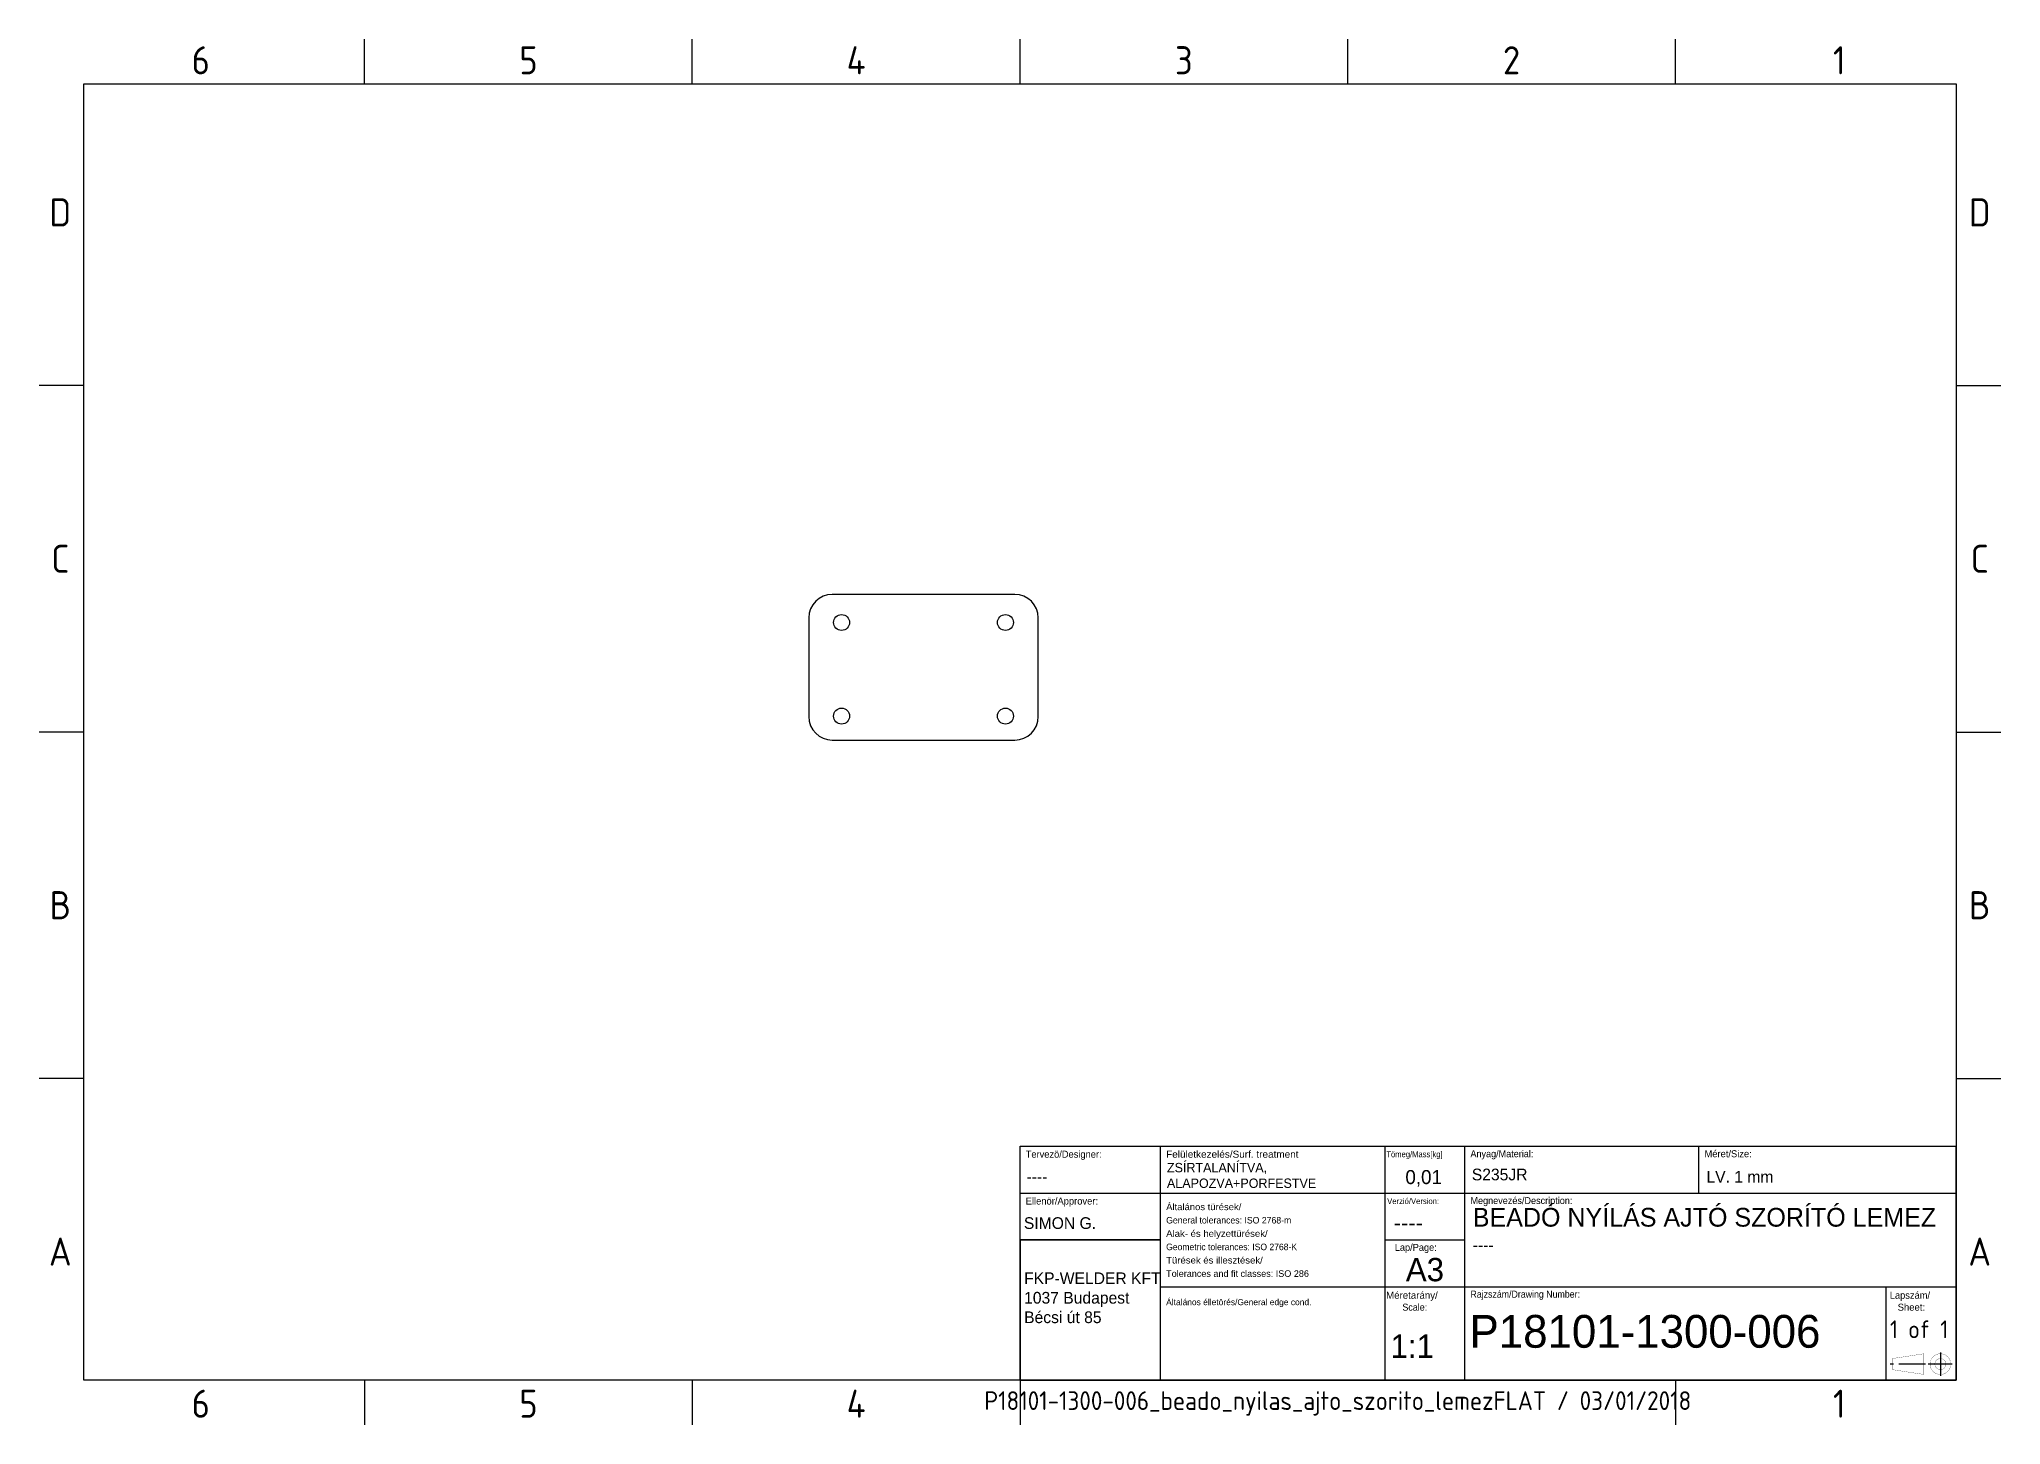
# Model space of a CAD drawing. Extents: x 0 to 420, y 0 to 296.
import ezdxf

# ---------------------------------------------------------------- set-up
doc = ezdxf.new("R2010")
doc.units = 0
doc.header["$LTSCALE"] = 12.7
doc.header["$MEASUREMENT"] = 0
doc.linetypes.add('CENTER', pattern=[0.72, 0.45, -0.09, 0.09, -0.09])
doc.layers.get('0').update_dxf_attribs({"linetype": 'CONTINUOUS'})
for name, color, linetype in [('ANNOTATION_TEXT', 7, 'CONTINUOUS'), ('BORDER_FRAME', 7, 'CONTINUOUS'), ('BORDER_ZONES', 7, 'CONTINUOUS'), ('TITLE_BLOCK', 7, 'CONTINUOUS'), ('VISIBLE', 7, 'CONTINUOUS')]:
    doc.layers.add(name, color=color, linetype=linetype)
doc.styles.add('ONSHAPE-STANDARD', font='ISOCP.SHX')
doc.styles.add('ONSHAPE-STANDARD-NOTESTYLE', font='ARIsoP1.shx', dxfattribs={"height": 2.5})

msp = doc.modelspace()

# ---------------------------------------------------------------- linework, layer by layer
at = {"color": 250, "linetype": 'CONTINUOUS'}
for p, q in [((210, 10), (210, 60)), ((210, 60), (410, 60)), ((240, 10), (240, 60)), ((288, 10), (288, 60)), ((305, 10), (305, 60)), ((355, 50), (355, 60)), ((410, 10), (410, 60)), ((210, 50), (410, 50)), ((210, 40), (240, 40)), ((240, 40), (210, 40)), ((210, 40), (210, 10)), ((240, 10), (240, 40)), ((288, 40), (305, 40)), ((240, 30), (410, 30)), ((395, 10), (395, 30)), ((210, 10), (410, 10)), ((210, 10), (240, 10))]:
    msp.add_line(p, q, dxfattribs=at)
at = {"color": 250, "linetype": 'CENTER'}
for p, q in [((403.44, 13.46), (395.84, 13.46)), ((409.1, 13.46), (403.97, 13.46)), ((406.6, 15.96), (406.6, 10.96))]:
    msp.add_line(p, q, dxfattribs=at)
at = {"color": 7, "linetype": 'CONTINUOUS', "const_width": 0.0488, "flags": 128}
for points in [[(403.08, 15.67), (396.31, 14.64)], [(396.31, 14.64), (396.31, 12.28)], [(403.08, 11.25), (403.08, 15.67)], [(396.31, 12.28), (403.08, 11.25)]]:
    msp.add_lwpolyline(points, dxfattribs=at)
at = {"color": 7, "linetype": 'CONTINUOUS', "const_width": 0.0488}
for points in [[(408.81, 13.46, 0.414214), (406.6, 15.67, 2.414214), (408.81, 13.46)], [(407.78, 13.46, 0.414214), (406.6, 14.64, 2.414214), (407.78, 13.46)]]:
    msp.add_lwpolyline(points, format="xyb", close=True, dxfattribs=at)
at = {"layer": 'BORDER_FRAME'}
for p, q in [((10, 10), (10, 287)), ((10, 287), (410, 287)), ((410, 287), (410, 10)), ((410, 10), (10, 10))]:
    msp.add_line(p, q, dxfattribs=at)
at = {"layer": 'BORDER_ZONES'}
for p, q in [((70, 287), (70, 296.5)), ((140, 287), (140, 296.5)), ((210, 287), (210, 296.5)), ((280, 287), (280, 296.5)), ((350, 287), (350, 296.5)), ((10, 222.5), (0.5, 222.5)), ((410, 222.5), (419.5, 222.5)), ((10, 148.5), (0.5, 148.5)), ((410, 148.5), (419.5, 148.5)), ((10, 74.5), (0.5, 74.5)), ((410, 74.5), (419.5, 74.5)), ((70, 10), (70, 0.5)), ((140, 10), (140, 0.5)), ((210, 10), (210, 0.5)), ((350, 10), (350, 0.5))]:
    msp.add_line(p, q, dxfattribs=at)
at = {"layer": 'VISIBLE'}
for p, q in [((208.89, 177.9), (169.89, 177.9)), ((164.89, 172.9), (164.89, 151.79)), ((213.89, 151.79), (213.89, 172.9)), ((169.89, 146.79), (208.89, 146.79))]:
    msp.add_line(p, q, dxfattribs=at)
for centre in [(171.89, 171.9), (206.89, 171.9), (171.89, 151.9), (206.89, 151.9)]:
    msp.add_circle(centre, 1.7, dxfattribs=at)
for centre, start, end in [((169.89, 172.9), 90, 180), ((208.89, 172.9), 0, 90), ((169.89, 151.79), 180, 270), ((208.89, 151.79), 270, 0)]:
    msp.add_arc(centre, 5, start, end, dxfattribs=at)

# ---------------------------------------------------------------- texts
at = {"color": 7, "linetype": 'CONTINUOUS', "style": 'ONSHAPE-STANDARD-NOTESTYLE', "oblique": 0}
for s, height, width, p in [('Tervezö/Designer:', 1.5, 0.989, (211.22, 57.55)), ('Felületkezelés/Surf. treatment', 1.5, 1.061, (241.22, 57.55)), ('Tömeg/Mass[kg]', 1.3, 0.934, (288.26, 57.65)), ('Anyag/Material:', 1.5, 0.964, (306.22, 57.65)), ('Méret/Size:', 1.5, 0.995, (356.22, 57.65)), ('Ellenör/Approver: ', 1.5, 0.997, (211.22, 47.55)), ('Általános türések/', 1.4, 1.079, (241.22, 46.35)), ('Verzió/Version:', 1.25, 0.978, (288.43, 47.65)), ('Megnevezés/Description:', 1.5, 0.967, (306.22, 47.65)), ('Alak- és helyzettürések/', 1.4, 1.091, (241.22, 40.65)), ('General tolerances: ISO 2768-m', 1.4, 0.992, (241.22, 43.5)), ('Geometric tolerances: ISO 2768-K', 1.4, 0.977, (241.22, 37.8)), ('Lap/Page:', 1.5, 0.981, (290.05, 37.65)), ('Türések és illesztések/', 1.4, 1.09, (241.22, 34.95)), ('Tolerances and fit classes: ISO 286', 1.4, 1.032, (241.22, 32.1)), ('Általános élletörés/General edge cond.', 1.3, 1.036, (241.22, 26.05)), ('Méretarány/', 1.5, 1.031, (288.2, 27.42)), ('Scale:', 1.5, 0.95, (291.68, 24.87)), ('Rajzszám/Drawing Number:', 1.5, 0.937, (306.22, 27.65)), ('Lapszám/', 1.5, 0.989, (395.79, 27.42)), ('Sheet:', 1.5, 1.008, (397.48, 24.87))]:
    msp.add_text(s, height=height, dxfattribs=dict(at, width=width)).set_placement(p)
at = {"style": 'ONSHAPE-STANDARD-NOTESTYLE'}
msp.add_text('A3', height=4.98, dxfattribs=at).set_placement((292.42, 31.16))
at = {"layer": 'ANNOTATION_TEXT', "style": 'ONSHAPE-STANDARD-NOTESTYLE'}
for s, insert, char_height, width, attachment_point in [('\\fARIsoP1.shx|b0|i0|c0|p0;\\H2;ZSÍRTALANÍTVA,\\PALAPOZVA+PORFESTVE}', (241.39, 53.76), 2, 43.2559, 4), ('\\fARIsoP1.shx|b0|i0|c0|p0;\\H3;0,01}', (292.32, 54.92), 3, 11.0289, 1), ('\\fARIsoP1.shx|b0|i0|c0|p0;S235JR}', (306.51, 53.95), 2.5, 47.1102, 4), ('\\fARIsoP1.shx|b0|i0|c0|p0;LV. 1 mm}', (356.63, 53.48), 2.5, 50.3358, 4), ('\\fARIsoP1.shx|b0|i0|c0|p0;----}', (211.4, 53.52), 2.5, 27.4449, 4), ('\\fARIsoP1.shx|b0|i0|c0|p0;\\H4;BEADÓ NYÍLÁS AJTÓ SZORÍTÓ LEMEZ{\\H0.625x;\\P----}}', (306.72, 46.83), 4, 102.6654, 1), ('\\fARIsoP1.shx|b0|i0|c0|p0;SIMON G.}', (210.83, 43.57), 2.5, 28.3152, 4), ('\\fARIsoP1.shx|b0|i0|c0|p0;\\H3.5;----}', (289.85, 43.67), 3.5, 13.4734, 4), ('FKP-WELDER KFT\\P1037 Budapest\\PBécsi út 85}', (210.88, 33.05), 2.5, 28.6869, 1), ('\\fARIsoP1.shx|b0|i0|c0|p0;\\H7;P18101-1300-006}', (306.03, 20.41), 7, 88.611, 4), ('\\fARIsoP1.shx|b0|i0|c0|p0;\\H5;1:1}', (289.14, 17.29), 5, 14.2126, 4)]:
    msp.add_mtext(s, dxfattribs=dict(at, insert=insert, char_height=char_height, width=width, attachment_point=attachment_point))
at = {"layer": 'BORDER_ZONES', "char_height": 6, "attachment_point": 5, "style": 'ONSHAPE-STANDARD'}
for s, insert in [('6', (35, 292)), ('5', (105, 292)), ('4', (175, 292)), ('3', (245, 292)), ('2', (315, 292)), ('1', (385, 292)), ('D', (5, 259.5)), ('D', (415, 259.5)), ('C', (5, 185.5)), ('C', (415, 185.5)), ('B', (5, 111.5)), ('B', (415, 111.5)), ('A', (5, 37.5)), ('A', (415, 37.5)), ('6', (35, 5)), ('5', (105, 5)), ('4', (175, 5)), ('1', (385, 5))]:
    msp.add_mtext(s, dxfattribs=dict(at, insert=insert))
at = {"layer": 'TITLE_BLOCK', "color": 7, "attachment_point": 8, "style": 'ONSHAPE-STANDARD'}
for s, insert, char_height, width in [('1 of 1}', (402.06, 18.99), 3.81, 41.91), ('{P18101-1300-006_beado_nyilas_ajto_szorito_lemezFLAT / 03/01/2018}', (277.88, 2.45), 4, 188.8214)]:
    msp.add_mtext(s, dxfattribs=dict(at, insert=insert, char_height=char_height, width=width))

doc.saveas('drawing.dxf')
